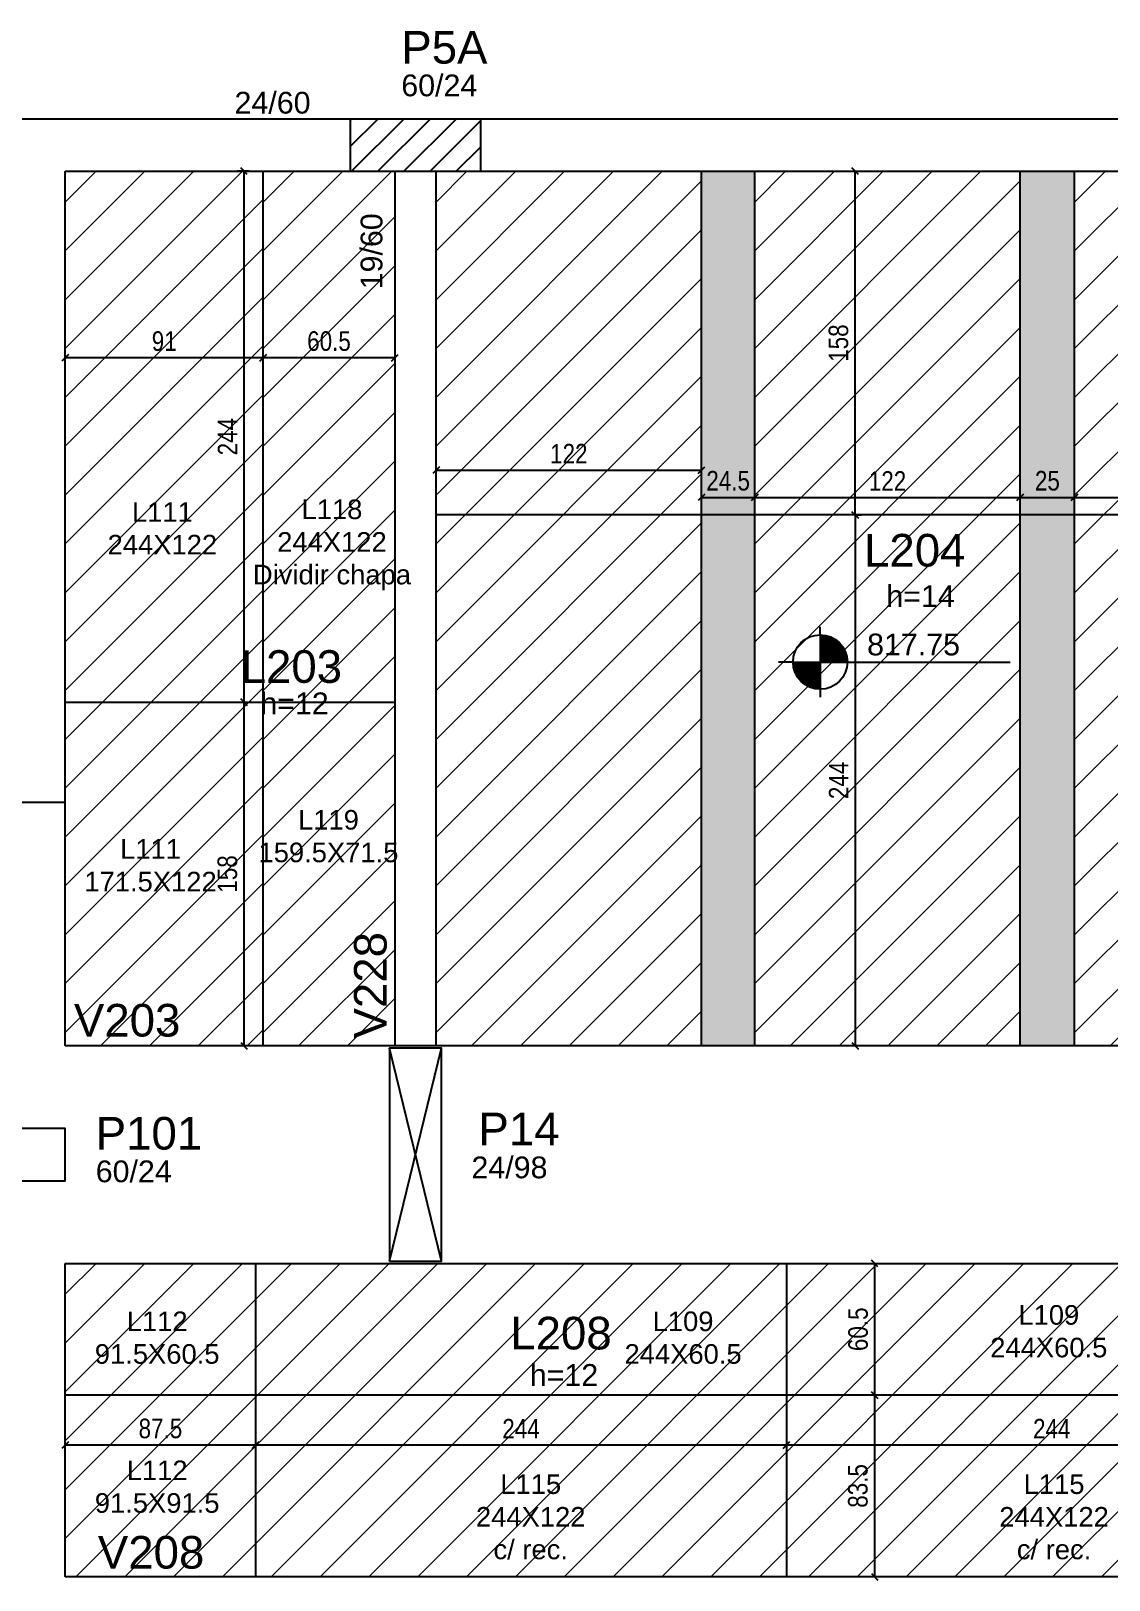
# Model space of a CAD drawing. Header units: millimetres. Extents: x 2698 to 6297, y 1634 to 3295.
# Drawn here: x 4318 to 4814, y 2233 to 2945 of the extents above; entities that cross this region are included whole.
import ezdxf

# ---------------------------------------------------------------- set-up
doc = ezdxf.new("R2010")
doc.units = ezdxf.units.MM
for name, color, linetype in [('1', 1, 'Continuous'), ('3', 3, 'Continuous'), ('4', 4, 'Continuous'), ('7', 7, 'Continuous'), ('AUX00', 7, 'Continuous'), ('Painéis', 200, 'Continuous')]:
    doc.layers.add(name, color=color, linetype=linetype)
doc.layers.add('Hachura', color=251, linetype='Continuous', lineweight=9)
doc.layers.add('REAPROVEITAMENTO', color=251, linetype='Continuous', lineweight=9)
doc.styles.add('COTA TECNICA-50', font='techl___.ttf', dxfattribs={"height": 9})
doc.styles.get("Standard").update_dxf_attribs({"font": 'arial.ttf'})
doc.dimstyles.new('COTA PAINEL-50', dxfattribs={"dimtxt": 9, "dimasz": 3, "dimexe": 3, "dimexo": 3, "dimgap": 3, "dimtad": 1, "dimdec": 1, "dimzin": 12, "dimdsep": 46, "dimtxsty": 'COTA TECNICA-50', "dimblk1": 'OBLIQUE', "dimblk2": 'OBLIQUE', "dimsah": 1, "dimcen": 0.9, "dimclrd": 4, "dimclre": 4, "dimclrt": 240, "dimadec": 1, "dimazin": 3, "dimtfac": 1, "dimtdec": 1, "dimtmove": 0, "dimatfit": 3, "dimfxl": 1, "dimtolj": 1, "dimtzin": 12, "dimarcsym": 0})

# ---------------------------------------------------------------- blocks, each defined once
blk = doc.blocks.new('_Oblique')
at = {"color": 0, "linetype": 'ByBlock', "lineweight": -2}
blk.add_line((-0.5, -0.5), (0.5, 0.5), dxfattribs=at)
blk = doc.blocks.new('*D120')
at = {"layer": 'Defpoints', "color": 0, "transparency": 16777216}
for p in [(4504.36, 2743.21), (4626.36, 2743.21), (4626.36, 2730.67)]:
    blk.add_point(p, dxfattribs=at)
at = {"layer": 'Painéis', "color": 4, "lineweight": -2, "transparency": 16777216}
for p, q in [((4504.36, 2743.21), (4626.36, 2743.21)), ((4626.36, 2733.67), (4626.36, 2746.21))]:
    blk.add_line(p, q, dxfattribs=at)
at = {"layer": 'Painéis', "color": 4, "lineweight": -2, "transparency": 16777216, "xscale": 3, "yscale": 3, "zscale": 3, "rotation": 180}
blk.add_blockref('_Oblique', (4504.36, 2743.21), dxfattribs=at)
at = {"layer": 'Painéis', "color": 4, "lineweight": -2, "transparency": 16777216, "xscale": 3, "yscale": 3, "zscale": 3}
blk.add_blockref('_Oblique', (4626.36, 2743.21), dxfattribs=at)
at = {"layer": 'Painéis', "color": 240, "transparency": 16777216, "insert": (4565.36, 2750.76), "char_height": 9, "attachment_point": 5, "style": 'COTA TECNICA-50'}
blk.add_mtext('\\A1;122', dxfattribs=at)
blk = doc.blocks.new('*D121')
at = {"layer": 'Defpoints', "color": 0, "transparency": 16777216}
for p in [(4626.36, 2730.67), (4650.86, 2730.67), (4650.86, 2730.67)]:
    blk.add_point(p, dxfattribs=at)
at = {"layer": 'Painéis', "color": 4, "lineweight": -2, "transparency": 16777216}
blk.add_line((4626.36, 2730.67), (4650.86, 2730.67), dxfattribs=at)
at = {"layer": 'Painéis', "color": 4, "lineweight": -2, "transparency": 16777216, "xscale": 3, "yscale": 3, "zscale": 3, "rotation": 180}
blk.add_blockref('_Oblique', (4626.36, 2730.67), dxfattribs=at)
at = {"layer": 'Painéis', "color": 4, "lineweight": -2, "transparency": 16777216, "xscale": 3, "yscale": 3, "zscale": 3}
blk.add_blockref('_Oblique', (4650.86, 2730.67), dxfattribs=at)
at = {"layer": 'Painéis', "color": 240, "transparency": 16777216, "insert": (4638.61, 2738.27), "char_height": 9, "attachment_point": 5, "style": 'COTA TECNICA-50'}
blk.add_mtext('\\A1;24.5', dxfattribs=at)
blk = doc.blocks.new('*D122')
at = {"layer": 'Defpoints', "color": 0, "transparency": 16777216}
for p in [(4650.86, 2730.67), (4772.86, 2730.67), (4772.86, 2730.67)]:
    blk.add_point(p, dxfattribs=at)
at = {"layer": 'Painéis', "color": 4, "lineweight": -2, "transparency": 16777216}
blk.add_line((4650.86, 2730.67), (4772.86, 2730.67), dxfattribs=at)
at = {"layer": 'Painéis', "color": 4, "lineweight": -2, "transparency": 16777216, "xscale": 3, "yscale": 3, "zscale": 3, "rotation": 180}
blk.add_blockref('_Oblique', (4650.86, 2730.67), dxfattribs=at)
at = {"layer": 'Painéis', "color": 4, "lineweight": -2, "transparency": 16777216, "xscale": 3, "yscale": 3, "zscale": 3}
blk.add_blockref('_Oblique', (4772.86, 2730.67), dxfattribs=at)
at = {"layer": 'Painéis', "color": 240, "transparency": 16777216, "insert": (4711.86, 2738.22), "char_height": 9, "attachment_point": 5, "style": 'COTA TECNICA-50'}
blk.add_mtext('\\A1;122', dxfattribs=at)
blk = doc.blocks.new('*D123')
at = {"layer": 'Defpoints', "color": 0, "transparency": 16777216}
for p in [(4772.86, 2730.67), (4797.86, 2730.67), (4797.86, 2730.67)]:
    blk.add_point(p, dxfattribs=at)
at = {"layer": 'Painéis', "color": 4, "lineweight": -2, "transparency": 16777216}
blk.add_line((4772.86, 2730.67), (4797.86, 2730.67), dxfattribs=at)
at = {"layer": 'Painéis', "color": 4, "lineweight": -2, "transparency": 16777216, "xscale": 3, "yscale": 3, "zscale": 3, "rotation": 180}
blk.add_blockref('_Oblique', (4772.86, 2730.67), dxfattribs=at)
at = {"layer": 'Painéis', "color": 4, "lineweight": -2, "transparency": 16777216, "xscale": 3, "yscale": 3, "zscale": 3}
blk.add_blockref('_Oblique', (4797.86, 2730.67), dxfattribs=at)
at = {"layer": 'Painéis', "color": 240, "transparency": 16777216, "insert": (4785.36, 2738.27), "char_height": 9, "attachment_point": 5, "style": 'COTA TECNICA-50'}
blk.add_mtext('\\A1;25', dxfattribs=at)
blk = doc.blocks.new('*D124')
at = {"layer": 'Defpoints', "color": 0, "transparency": 16777216}
for p in [(4919.86, 2743.21), (4797.86, 2730.67), (4919.86, 2730.67)]:
    blk.add_point(p, dxfattribs=at)
at = {"layer": 'Painéis', "color": 4, "lineweight": -2, "transparency": 16777216}
for p, q in [((4919.86, 2740.21), (4919.86, 2727.67)), ((4797.86, 2730.67), (4919.86, 2730.67))]:
    blk.add_line(p, q, dxfattribs=at)
at = {"layer": 'Painéis', "color": 4, "lineweight": -2, "transparency": 16777216, "xscale": 3, "yscale": 3, "zscale": 3, "rotation": 180}
blk.add_blockref('_Oblique', (4797.86, 2730.67), dxfattribs=at)
at = {"layer": 'Painéis', "color": 4, "lineweight": -2, "transparency": 16777216, "xscale": 3, "yscale": 3, "zscale": 3}
blk.add_blockref('_Oblique', (4919.86, 2730.67), dxfattribs=at)
at = {"layer": 'Painéis', "color": 240, "transparency": 16777216, "insert": (4858.86, 2738.22), "char_height": 9, "attachment_point": 5, "style": 'COTA TECNICA-50'}
blk.add_mtext('\\A1;122', dxfattribs=at)
blk = doc.blocks.new('*D125')
at = {"layer": 'Defpoints', "color": 0, "transparency": 16777216}
for p in [(4694.26, 2880.58), (4696.98, 2880.58), (4694.26, 2722.58)]:
    blk.add_point(p, dxfattribs=at)
at = {"layer": 'Painéis', "color": 4, "lineweight": -2, "transparency": 16777216}
for p, q in [((4696.98, 2722.58), (4696.98, 2880.58)), ((4697.26, 2880.58), (4699.98, 2880.58)), ((4697.26, 2722.58), (4699.98, 2722.58))]:
    blk.add_line(p, q, dxfattribs=at)
at = {"layer": 'Painéis', "color": 4, "lineweight": -2, "transparency": 16777216, "xscale": 3, "yscale": 3, "zscale": 3}
for p, rotation in [((4696.98, 2880.58), 90), ((4696.98, 2722.58), 270)]:
    blk.add_blockref('_Oblique', p, dxfattribs=dict(at, rotation=rotation))
at = {"layer": 'Painéis', "color": 240, "transparency": 16777216, "insert": (4689.36, 2801.58), "char_height": 9, "attachment_point": 5, "rotation": 90, "style": 'COTA TECNICA-50'}
blk.add_mtext('\\A1;158', dxfattribs=at)
blk = doc.blocks.new('*D33')
at = {"layer": 'Defpoints', "color": 0, "transparency": 16777216}
for p in [(4696.98, 2722.58), (4696.98, 2478.58), (4696.98, 2478.58)]:
    blk.add_point(p, dxfattribs=at)
at = {"layer": 'Painéis', "color": 4, "lineweight": -2, "transparency": 16777216}
blk.add_line((4696.98, 2722.58), (4696.98, 2478.58), dxfattribs=at)
at = {"layer": 'Painéis', "color": 4, "lineweight": -2, "transparency": 16777216, "xscale": 3, "yscale": 3, "zscale": 3}
for p, rotation in [((4696.98, 2722.58), 90), ((4696.98, 2478.58), 270)]:
    blk.add_blockref('_Oblique', p, dxfattribs=dict(at, rotation=rotation))
at = {"layer": 'Painéis', "color": 240, "transparency": 16777216, "insert": (4689.41, 2600.58), "char_height": 9, "attachment_point": 5, "rotation": 90, "style": 'COTA TECNICA-50'}
blk.add_mtext('\\A1;244', dxfattribs=at)
blk = doc.blocks.new('*D91')
at = {"layer": 'Defpoints', "color": 0, "transparency": 16777216}
for p in [(4424.86, 2794.85), (4424.86, 2794.85), (4485.36, 2794.85)]:
    blk.add_point(p, dxfattribs=at)
at = {"layer": 'Painéis', "color": 4, "lineweight": -2, "transparency": 16777216}
blk.add_line((4485.36, 2794.85), (4424.86, 2794.85), dxfattribs=at)
at = {"layer": 'Painéis', "color": 4, "lineweight": -2, "transparency": 16777216, "xscale": 3, "yscale": 3, "zscale": 3, "rotation": 180}
blk.add_blockref('_Oblique', (4424.86, 2794.85), dxfattribs=at)
at = {"layer": 'Painéis', "color": 4, "lineweight": -2, "transparency": 16777216, "xscale": 3, "yscale": 3, "zscale": 3}
blk.add_blockref('_Oblique', (4485.36, 2794.85), dxfattribs=at)
at = {"layer": 'Painéis', "color": 240, "transparency": 16777216, "insert": (4455.11, 2802.45), "char_height": 9, "attachment_point": 5, "style": 'COTA TECNICA-50'}
blk.add_mtext('\\A1;60.5', dxfattribs=at)
blk = doc.blocks.new('*D92')
at = {"layer": 'Defpoints', "color": 0, "transparency": 16777216}
for p in [(4333.86, 2794.85), (4333.86, 2794.85), (4424.86, 2794.85)]:
    blk.add_point(p, dxfattribs=at)
at = {"layer": 'Painéis', "color": 4, "lineweight": -2, "transparency": 16777216}
blk.add_line((4424.86, 2794.85), (4333.86, 2794.85), dxfattribs=at)
at = {"layer": 'Painéis', "color": 4, "lineweight": -2, "transparency": 16777216, "xscale": 3, "yscale": 3, "zscale": 3, "rotation": 180}
blk.add_blockref('_Oblique', (4333.86, 2794.85), dxfattribs=at)
at = {"layer": 'Painéis', "color": 4, "lineweight": -2, "transparency": 16777216, "xscale": 3, "yscale": 3, "zscale": 3}
blk.add_blockref('_Oblique', (4424.86, 2794.85), dxfattribs=at)
at = {"layer": 'Painéis', "color": 240, "transparency": 16777216, "insert": (4379.36, 2802.43), "char_height": 9, "attachment_point": 5, "style": 'COTA TECNICA-50'}
blk.add_mtext('\\A1;91', dxfattribs=at)
blk = doc.blocks.new('*D11')
at = {"layer": 'Defpoints', "color": 0, "transparency": 16777216}
for p in [(4416.06, 2636.58), (4416.06, 2636.58), (4416.06, 2478.58)]:
    blk.add_point(p, dxfattribs=at)
at = {"layer": 'Painéis', "color": 4, "lineweight": -2, "transparency": 16777216}
blk.add_line((4416.06, 2478.58), (4416.06, 2636.58), dxfattribs=at)
at = {"layer": 'Painéis', "color": 4, "lineweight": -2, "transparency": 16777216, "xscale": 3, "yscale": 3, "zscale": 3}
for p, rotation in [((4416.06, 2636.58), 90), ((4416.06, 2478.58), 270)]:
    blk.add_blockref('_Oblique', p, dxfattribs=dict(at, rotation=rotation))
at = {"layer": 'Painéis', "color": 240, "transparency": 16777216, "insert": (4408.44, 2557.58), "char_height": 9, "attachment_point": 5, "rotation": 90, "style": 'COTA TECNICA-50'}
blk.add_mtext('\\A1;158', dxfattribs=at)
blk = doc.blocks.new('*D12')
at = {"layer": 'Defpoints', "color": 0, "transparency": 16777216}
for p in [(4416.06, 2880.58), (4421.36, 2880.58), (4416.06, 2636.58)]:
    blk.add_point(p, dxfattribs=at)
at = {"layer": 'Painéis', "color": 4, "lineweight": -2, "transparency": 16777216}
for p, q in [((4418.36, 2880.58), (4413.06, 2880.58)), ((4416.06, 2636.58), (4416.06, 2880.58))]:
    blk.add_line(p, q, dxfattribs=at)
at = {"layer": 'Painéis', "color": 4, "lineweight": -2, "transparency": 16777216, "xscale": 3, "yscale": 3, "zscale": 3}
for p, rotation in [((4416.06, 2880.58), 90), ((4416.06, 2636.58), 270)]:
    blk.add_blockref('_Oblique', p, dxfattribs=dict(at, rotation=rotation))
at = {"layer": 'Painéis', "color": 240, "transparency": 16777216, "insert": (4408.49, 2758.58), "char_height": 9, "attachment_point": 5, "rotation": 90, "style": 'COTA TECNICA-50'}
blk.add_mtext('\\A1;244', dxfattribs=at)
blk = doc.blocks.new('*D18')
at = {"layer": 'Defpoints', "color": 0, "transparency": 16777216}
for p in [(4705.98, 2318.08), (4705.98, 2318.08), (4705.98, 2234.58)]:
    blk.add_point(p, dxfattribs=at)
at = {"layer": 'Painéis', "color": 4, "lineweight": -2, "transparency": 16777216}
blk.add_line((4705.98, 2234.58), (4705.98, 2318.08), dxfattribs=at)
at = {"layer": 'Painéis', "color": 4, "lineweight": -2, "transparency": 16777216, "xscale": 3, "yscale": 3, "zscale": 3}
for p, rotation in [((4705.98, 2318.08), 90), ((4705.98, 2234.58), 270)]:
    blk.add_blockref('_Oblique', p, dxfattribs=dict(at, rotation=rotation))
at = {"layer": 'Painéis', "color": 240, "transparency": 16777216, "insert": (4698.27, 2276.33), "char_height": 9, "attachment_point": 5, "rotation": 90, "style": 'COTA TECNICA-50'}
blk.add_mtext('\\A1;83.5', dxfattribs=at)
blk = doc.blocks.new('*D19')
at = {"layer": 'Defpoints', "color": 0, "transparency": 16777216}
for p in [(4705.98, 2378.58), (4705.98, 2378.58), (4705.98, 2318.08)]:
    blk.add_point(p, dxfattribs=at)
at = {"layer": 'Painéis', "color": 4, "lineweight": -2, "transparency": 16777216}
blk.add_line((4705.98, 2318.08), (4705.98, 2378.58), dxfattribs=at)
at = {"layer": 'Painéis', "color": 4, "lineweight": -2, "transparency": 16777216, "xscale": 3, "yscale": 3, "zscale": 3}
for p, rotation in [((4705.98, 2378.58), 90), ((4705.98, 2318.08), 270)]:
    blk.add_blockref('_Oblique', p, dxfattribs=dict(at, rotation=rotation))
at = {"layer": 'Painéis', "color": 240, "transparency": 16777216, "insert": (4698.38, 2348.33), "char_height": 9, "attachment_point": 5, "rotation": 90, "style": 'COTA TECNICA-50'}
blk.add_mtext('\\A1;60.5', dxfattribs=at)
blk = doc.blocks.new('*D100')
at = {"layer": 'Defpoints', "color": 0, "transparency": 16777216}
for p in [(4665.36, 2301.02), (4909.36, 2301.02), (4665.36, 2295.07)]:
    blk.add_point(p, dxfattribs=at)
at = {"layer": 'Painéis', "color": 4, "lineweight": -2, "transparency": 16777216}
for p, q in [((4665.36, 2298.02), (4665.36, 2292.07)), ((4909.36, 2295.07), (4665.36, 2295.07)), ((4909.36, 2298.02), (4909.36, 2292.07))]:
    blk.add_line(p, q, dxfattribs=at)
at = {"layer": 'Painéis', "color": 4, "lineweight": -2, "transparency": 16777216, "xscale": 3, "yscale": 3, "zscale": 3, "rotation": 180}
blk.add_blockref('_Oblique', (4665.36, 2295.07), dxfattribs=at)
at = {"layer": 'Painéis', "color": 4, "lineweight": -2, "transparency": 16777216, "xscale": 3, "yscale": 3, "zscale": 3}
blk.add_blockref('_Oblique', (4909.36, 2295.07), dxfattribs=at)
at = {"layer": 'Painéis', "color": 240, "transparency": 16777216, "insert": (4787.36, 2302.64), "char_height": 9, "attachment_point": 5, "style": 'COTA TECNICA-50'}
blk.add_mtext('\\A1;244', dxfattribs=at)
blk = doc.blocks.new('*D101')
at = {"layer": 'Defpoints', "color": 0, "transparency": 16777216}
for p in [(4665.36, 2301.02), (4421.36, 2295.07), (4421.36, 2295.07)]:
    blk.add_point(p, dxfattribs=at)
at = {"layer": 'Painéis', "color": 4, "lineweight": -2, "transparency": 16777216}
for p, q in [((4665.36, 2295.07), (4421.36, 2295.07)), ((4665.36, 2298.02), (4665.36, 2292.07))]:
    blk.add_line(p, q, dxfattribs=at)
at = {"layer": 'Painéis', "color": 4, "lineweight": -2, "transparency": 16777216, "xscale": 3, "yscale": 3, "zscale": 3, "rotation": 180}
blk.add_blockref('_Oblique', (4421.36, 2295.07), dxfattribs=at)
at = {"layer": 'Painéis', "color": 4, "lineweight": -2, "transparency": 16777216, "xscale": 3, "yscale": 3, "zscale": 3}
blk.add_blockref('_Oblique', (4665.36, 2295.07), dxfattribs=at)
at = {"layer": 'Painéis', "color": 240, "transparency": 16777216, "insert": (4543.36, 2302.64), "char_height": 9, "attachment_point": 5, "style": 'COTA TECNICA-50'}
blk.add_mtext('\\A1;244', dxfattribs=at)
blk = doc.blocks.new('*D102')
at = {"layer": 'Defpoints', "color": 0, "transparency": 16777216}
for p in [(4333.86, 2295.07), (4333.86, 2295.07), (4421.36, 2295.07)]:
    blk.add_point(p, dxfattribs=at)
at = {"layer": 'Painéis', "color": 4, "lineweight": -2, "transparency": 16777216}
blk.add_line((4421.36, 2295.07), (4333.86, 2295.07), dxfattribs=at)
at = {"layer": 'Painéis', "color": 4, "lineweight": -2, "transparency": 16777216, "xscale": 3, "yscale": 3, "zscale": 3, "rotation": 180}
blk.add_blockref('_Oblique', (4333.86, 2295.07), dxfattribs=at)
at = {"layer": 'Painéis', "color": 4, "lineweight": -2, "transparency": 16777216, "xscale": 3, "yscale": 3, "zscale": 3}
blk.add_blockref('_Oblique', (4421.36, 2295.07), dxfattribs=at)
at = {"layer": 'Painéis', "color": 240, "transparency": 16777216, "insert": (4377.61, 2302.69), "char_height": 9, "attachment_point": 5, "style": 'COTA TECNICA-50'}
blk.add_mtext('\\A1;87.5', dxfattribs=at)

msp = doc.modelspace()

# ---------------------------------------------------------------- hatches: boundary and pattern name
at = {"layer": 'Hachura', "linetype": 'ByBlock'}
h = msp.add_hatch(color=256, dxfattribs=at)
h.dxf.hatch_style = 1
h.paths.add_polyline_path([(4650.86, 2880.58), (4626.36, 2880.58), (4626.36, 2478.58), (4650.86, 2478.58)])
h = msp.add_hatch(color=256, dxfattribs=at)
h.dxf.hatch_style = 1
h.paths.add_polyline_path([(4797.86, 2880.58), (4772.86, 2880.58), (4772.86, 2478.58), (4797.86, 2478.58)])
at = {"layer": 'REAPROVEITAMENTO', "linetype": 'ByBlock'}
h = msp.add_hatch(dxfattribs=at)
h.set_pattern_fill('ANSI31', color=256, scale=5, style=2)
h.set_pattern_definition([(45, (-1940.646, 655.466), (-11.22532, 11.22532), [])])
h.paths.add_polyline_path([(4424.86, 2880.58), (4333.86, 2880.58), (4333.86, 2478.58), (4424.86, 2478.58)])
h = msp.add_hatch(dxfattribs=at)
h.set_pattern_fill('ANSI31', color=256, scale=5, style=2)
h.set_pattern_definition([(45, (-1849.646, 655.466), (-11.22532, 11.22532), [])])
h.paths.add_polyline_path([(4485.36, 2880.58), (4424.86, 2880.58), (4424.86, 2478.58), (4485.36, 2478.58)])
h = msp.add_hatch(dxfattribs=at)
h.set_pattern_fill('ANSI31', color=256, scale=5, style=2)
h.set_pattern_definition([(45, (-1770.146, 655.466), (-11.22532, 11.22532), [])])
h.paths.add_polyline_path([(4626.36, 2880.58), (4504.36, 2880.58), (4504.36, 2478.58), (4626.36, 2478.58)])
h = msp.add_hatch(dxfattribs=at)
h.set_pattern_fill('ANSI31', color=256, scale=5, style=2)
h.set_pattern_definition([(45, (-1623.646, 655.466), (-11.22532, 11.22532), [])])
h.paths.add_polyline_path([(4772.86, 2880.58), (4650.86, 2880.58), (4650.86, 2478.58), (4772.86, 2478.58)])
h = msp.add_hatch(dxfattribs=at)
h.set_pattern_fill('ANSI31', color=256, scale=5, style=2)
h.set_pattern_definition([(45, (-1476.646, 655.466), (-11.22532, 11.22532), [])])
h.paths.add_polyline_path([(4909.36, 2572.58), (4919.86, 2572.58), (4919.86, 2880.58), (4797.86, 2880.58), (4797.86, 2478.58), (4919.86, 2478.58), (4919.86, 2527.58), (4909.36, 2527.58)])
h = msp.add_hatch(dxfattribs=at)
h.set_pattern_fill('ANSI31', color=256, scale=5, style=2)
h.set_pattern_definition([(45, (-1940.646, 153.466), (-11.22532, 11.22532), [])])
h.paths.add_polyline_path([(4421.36, 2234.58), (4909.36, 2234.58), (4909.36, 2378.58), (4333.86, 2378.58), (4333.86, 2234.58)])

# ---------------------------------------------------------------- linework, layer by layer
at = {"layer": '1', "linetype": 'Continuous'}
for p, q in [((4482.86, 2379.58), (4506.86, 2477.58)), ((4506.86, 2379.58), (4482.86, 2477.58))]:
    msp.add_line(p, q, dxfattribs=at)
at = {"layer": '3', "linetype": 'Continuous'}
for p, q in [((4464.86, 2891.94), (4477.51, 2904.58)), ((4464.86, 2903.96), (4465.49, 2904.58)), ((4465.53, 2880.58), (4489.53, 2904.58)), ((4477.55, 2880.58), (4501.55, 2904.58)), ((4489.57, 2880.58), (4513.57, 2904.58)), ((4501.59, 2880.58), (4524.86, 2903.86)), ((4513.61, 2880.58), (4524.86, 2891.83)), ((4680.92, 2667.49), (4680.92, 2671.25)), ((4680.92, 2667.49), (4680.92, 2642.49)), ((4680.92, 2666.89), (4684.77, 2666.89)), ((4680.92, 2666.09), (4686.67, 2666.09)), ((4680.92, 2665.3), (4687.99, 2665.3)), ((4680.92, 2664.51), (4689.02, 2664.51)), ((4680.92, 2663.72), (4689.87, 2663.72)), ((4680.92, 2662.92), (4690.58, 2662.92)), ((4680.92, 2662.13), (4691.18, 2662.13)), ((4680.92, 2661.34), (4691.69, 2661.34)), ((4680.92, 2660.54), (4692.12, 2660.54)), ((4680.92, 2659.75), (4692.48, 2659.75)), ((4680.92, 2658.96), (4692.77, 2658.96)), ((4680.92, 2658.17), (4693.01, 2658.17)), ((4680.92, 2657.37), (4693.19, 2657.37)), ((4680.92, 2656.58), (4693.32, 2656.58)), ((4680.92, 2655.79), (4693.42, 2655.79)), ((4668.42, 2654.99), (4661.78, 2654.99)), ((4668.42, 2654.99), (4693.42, 2654.99)), ((4680.92, 2654.2), (4668.42, 2654.2)), ((4680.92, 2653.41), (4668.52, 2653.41)), ((4680.92, 2652.62), (4668.65, 2652.62)), ((4680.92, 2651.82), (4668.83, 2651.82)), ((4680.92, 2651.03), (4669.06, 2651.03)), ((4680.92, 2650.24), (4669.36, 2650.24)), ((4680.92, 2649.44), (4669.72, 2649.44)), ((4680.92, 2648.65), (4670.15, 2648.65)), ((4693.42, 2654.99), (4768.2, 2654.99)), ((4680.92, 2647.86), (4670.65, 2647.86)), ((4680.92, 2647.07), (4671.25, 2647.07)), ((4680.92, 2646.27), (4671.96, 2646.27)), ((4680.92, 2645.48), (4672.81, 2645.48)), ((4680.92, 2644.69), (4673.85, 2644.69)), ((4680.92, 2643.89), (4675.17, 2643.89)), ((4680.92, 2643.1), (4677.07, 2643.1)), ((4680.92, 2642.49), (4680.92, 2638.81)), ((4273.86, 2590.58), (4333.86, 2590.58))]:
    msp.add_line(p, q, dxfattribs=at)
for points in [[(4464.86, 2904.58), (4303.86, 2904.58)], [(4901.86, 2904.58), (4524.86, 2904.58)], [(4333.86, 2880.58), (4464.86, 2880.58)], [(4333.86, 2578.58), (4333.86, 2880.58)], [(4485.36, 2880.58), (4485.36, 2478.58)], [(4504.36, 2478.58), (4504.36, 2880.58)], [(4524.86, 2880.58), (4901.86, 2880.58)], [(4333.86, 2478.58), (4333.86, 2578.58)], [(4485.36, 2478.58), (4333.86, 2478.58)], [(4504.36, 2478.58), (4485.36, 2478.58)], [(4909.36, 2478.58), (4504.36, 2478.58)], [(4333.86, 2234.58), (4333.86, 2378.58)], [(4333.86, 2378.58), (4494.86, 2378.58)], [(4494.86, 2378.58), (4909.36, 2378.58)], [(4494.86, 2234.58), (4333.86, 2234.58)], [(4909.36, 2234.58), (4494.86, 2234.58)]]:
    msp.add_lwpolyline(points, dxfattribs=at)
msp.add_circle((4680.92, 2654.99), 12.5, dxfattribs=at)
at = {"layer": '7', "linetype": 'Continuous'}
for points in [[(4464.86, 2880.58), (4524.86, 2880.58), (4524.86, 2904.58), (4464.86, 2904.58), (4464.86, 2880.58)], [(4482.86, 2379.58), (4506.86, 2379.58), (4506.86, 2477.58), (4482.86, 2477.58), (4482.86, 2379.58)], [(4273.86, 2416.58), (4333.86, 2416.58), (4333.86, 2440.58), (4273.86, 2440.58), (4273.86, 2416.58)]]:
    msp.add_lwpolyline(points, dxfattribs=at)
at = {"layer": 'Painéis'}
for p, q in [((4424.86, 2478.58), (4424.86, 2880.58)), ((4626.36, 2478.58), (4626.36, 2880.58)), ((4650.86, 2478.58), (4650.86, 2880.58)), ((4772.86, 2478.58), (4772.86, 2880.58)), ((4797.86, 2478.58), (4797.86, 2880.58)), ((4919.86, 2722.58), (4504.36, 2722.58)), ((4333.86, 2636.58), (4485.36, 2636.58)), ((4421.36, 2378.58), (4421.36, 2234.58)), ((4665.36, 2378.58), (4665.36, 2234.58)), ((4909.36, 2318.08), (4333.86, 2318.08))]:
    msp.add_line(p, q, dxfattribs=at)

# ---------------------------------------------------------------- texts
at = {"layer": '3', "linetype": 'Continuous'}
for s, p in [('60/24', (4488.35, 2915.03)), ('24/60', (4411.69, 2907.07)), ('h=14', (4711.32, 2680.29)), ('817.75', (4702.48, 2658.05)), ('h=12', (4423.53, 2631.01)), ('24/98', (4520.6, 2417.73)), ('60/24', (4347.87, 2415.91)), ('h=12', (4547.41, 2322.32))]:
    msp.add_text(s, height=10, dxfattribs=at).set_placement(p)
msp.add_text('19/60', height=10, rotation=90, dxfattribs=at).set_placement((4479.66, 2826.29))
at = {"layer": '4', "linetype": 'Continuous'}
for s, p in [('P5A', (4488.35, 2930.03)), ('L204', (4701.08, 2698.88)), ('L203', (4414.51, 2645.43)), ('V203', (4337.86, 2482.86)), ('P101', (4347.87, 2430.91)), ('P14', (4523.8, 2432.9)), ('L208', (4538.45, 2339.06)), ('V208', (4348.86, 2238.33))]:
    msp.add_text(s, height=15, dxfattribs=at).set_placement(p)
msp.add_text('V228', height=15, rotation=90, dxfattribs=at).set_placement((4481.61, 2481.97))
at = {"layer": 'AUX00', "char_height": 9, "attachment_point": 1}
for s, width, heights, insert in [('\\pxqc;L111^J244X122', 123.1041, [0], (4316.96, 2728.46)), ('\\pxqc;L118 ^J244X122^JDividir chapa', 144.989, [50.56], (4383.98, 2729.7)), ('\\pxqc;L119 ^J159.5X71.5', 123.1041, [0], (4393.32, 2586.99)), ('\\pxqc;L111^J171.5X122', 123.1041, [0], (4311.52, 2573.59)), ('\\pxqc;L112 ^J91.5X60.5', 123.1041, [0], (4314.57, 2356.49)), ('\\pxqc;L109 ^J244X60.5', 123.1041, [0], (4556.33, 2356.49)), ('\\pxqc;L109 ^J244X60.5', 123.1041, [0], (4724.46, 2359.43)), ('\\pxqc;L112 ^J91.5X91.5', 123.1041, [0], (4314.57, 2288)), ('\\pxqc;L115 ^J244X122^Jc/ rec.', 123.1041, [0], (4486.29, 2281.64)), ('\\pxqc;L115 ^J244X122^Jc/ rec.', 123.1041, [0], (4726.88, 2281.64))]:
    msp.add_mtext_dynamic_manual_height_columns(s, width=width, gutter_width=12.5, heights=heights, dxfattribs=dict(at, insert=insert))

# ---------------------------------------------------------------- dimensions: what is measured, and where the dimension line sits
at = {"layer": 'Painéis'}
for base, p1, p2, picture, middle in [((4416.06, 2880.58), (4416.06, 2636.58), (4421.36, 2880.58), '*D12', (4408.49, 2758.58)), ((4696.98, 2880.58), (4694.26, 2722.58), (4694.26, 2880.58), '*D125', (4689.36, 2801.58)), ((4696.98, 2478.58), (4696.98, 2722.58), (4696.98, 2478.58), '*D33', (4689.41, 2600.58)), ((4416.06, 2636.58), (4416.06, 2478.58), (4416.06, 2636.58), '*D11', (4408.44, 2557.58)), ((4705.98, 2378.58), (4705.98, 2318.08), (4705.98, 2378.58), '*D19', (4698.38, 2348.33)), ((4705.98, 2318.08), (4705.98, 2234.58), (4705.98, 2318.08), '*D18', (4698.27, 2276.33))]:
    dim = msp.add_linear_dim(base=base, p1=p1, p2=p2, angle=90, dimstyle='COTA PAINEL-50', dxfattribs=at)
    dim.commit()
    dim.dimension.update_dxf_attribs({"geometry": picture, "text_midpoint": middle})
for base, p1, p2, picture, middle in [((4333.86, 2794.85), (4424.86, 2794.85), (4333.86, 2794.85), '*D92', (4379.36, 2802.43)), ((4424.86, 2794.85), (4485.36, 2794.85), (4424.86, 2794.85), '*D91', (4455.11, 2802.45)), ((4665.36, 2295.07), (4909.36, 2301.02), (4665.36, 2301.02), '*D100', (4787.36, 2302.64))]:
    dim = msp.add_linear_dim(base=base, p1=p1, p2=p2, dimstyle='COTA PAINEL-50', dxfattribs=at)
    dim.commit()
    dim.dimension.update_dxf_attribs({"geometry": picture, "text_midpoint": middle})
for base, p1, p2, picture, middle in [((4626.36, 2743.21), (4504.36, 2743.21), (4626.36, 2730.67), '*D120', (4565.36, 2750.76)), ((4772.86, 2730.67), (4650.86, 2730.67), (4772.86, 2730.67), '*D122', (4711.86, 2738.22)), ((4919.86, 2730.67), (4797.86, 2730.67), (4919.86, 2743.21), '*D124', (4858.86, 2738.22)), ((4333.86, 2295.07), (4421.36, 2295.07), (4333.86, 2295.07), '*D102', (4377.61, 2302.69)), ((4421.36, 2295.07), (4665.36, 2301.02), (4421.36, 2295.07), '*D101', (4543.36, 2302.64))]:
    dim = msp.add_linear_dim(base=base, p1=p1, p2=p2, dimstyle='COTA PAINEL-50', override={"dimtmove": 1}, dxfattribs=at)
    dim.commit()
    dim.dimension.update_dxf_attribs({"geometry": picture, "text_midpoint": middle})
for base, p1, p2, picture, middle in [((4650.86, 2730.67), (4626.36, 2730.67), (4650.86, 2730.67), '*D121', (4638.61, 2730.67)), ((4797.86, 2730.67), (4772.86, 2730.67), (4797.86, 2730.67), '*D123', (4785.36, 2730.67))]:
    dim = msp.add_linear_dim(base=base, p1=p1, p2=p2, dimstyle='COTA PAINEL-50', override={"dimtmove": 1}, dxfattribs=at)
    dim.commit()
    dim.dimension.update_dxf_attribs({"geometry": picture, "text_midpoint": middle, "dimtype": 160})

doc.saveas('drawing.dxf')
